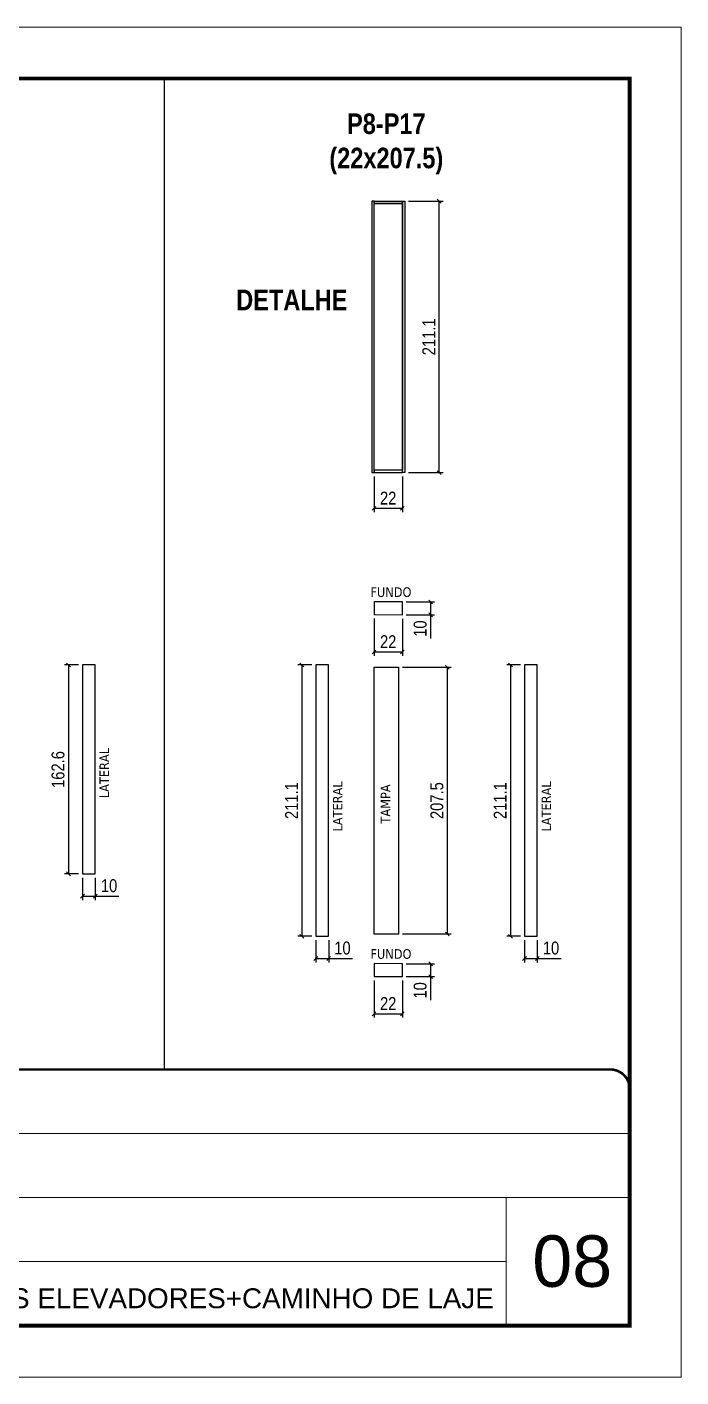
# Model space of a CAD drawing. Extents: x 2451 to 8691, y 515 to 3859.
# Drawn here: x 8183 to 8691, y 1663 to 2713 of the extents above; entities that cross this region are included whole.
import ezdxf

# ---------------------------------------------------------------- set-up
doc = ezdxf.new("R2010")
doc.units = 0
doc.linetypes.add('CONTINUO', pattern=[0])
doc.linetypes.add('DASHED', pattern=[0.75, 0.5, -0.25])
for name, color, linetype, lineweight in [('CARIMBO', 255, 'Continuous', 9), ('Folhas', 255, 'Continuous', 9), ('SARRAFO DE PRESSAO', 251, 'DASHED', 9)]:
    doc.layers.add(name, color=color, linetype=linetype, lineweight=lineweight)
for name, color, linetype in [('COTA', 241, 'Continuous'), ('NOMENCLATURA', 7, 'Continuous'), ('Painéis', 200, 'Continuous'), ('SCO-___-PIL', 5, 'Continuous'), ('texto', 7, 'Continuous')]:
    doc.layers.add(name, color=color, linetype=linetype)
doc.styles.add('ARIAL', font='arial.ttf')
doc.styles.add('COTA TECNICA', font='techl___.ttf', dxfattribs={"height": 10})
doc.styles.add('ROMANC', font='techb___.ttf', dxfattribs={"height": 2.5})
doc.styles.get("Standard").update_dxf_attribs({"font": 'arial.ttf'})
doc.dimstyles.new('PAINEL', dxfattribs={"dimtxt": 10, "dimasz": 3, "dimexe": 3, "dimexo": 3, "dimgap": 3, "dimtad": 1, "dimdec": 1, "dimzin": 12, "dimdsep": 46, "dimtxsty": 'COTA TECNICA', "dimblk1": 'OBLIQUE', "dimblk2": 'OBLIQUE', "dimsah": 1, "dimcen": 0.9, "dimclrd": 4, "dimclre": 4, "dimclrt": 240, "dimadec": 1, "dimazin": 3, "dimtfac": 1, "dimtdec": 1, "dimtmove": 0, "dimatfit": 3, "dimfxl": 1, "dimtolj": 1, "dimtzin": 12, "dimarcsym": 0})

# ---------------------------------------------------------------- blocks, each defined once
blk = doc.blocks.new('9999999999')
at = {"color": 30, "linetype": 'CONTINUO'}
for p, q in [((98564.6, 34379.6), (99584, 34379.6)), ((98564.6, 34329.8), (99488, 34329.8)), ((99584, 34329.8), (99488, 34329.8)), ((99488, 34329.8), (99488, 34230.2)), ((98564.6, 34280), (99488, 34280))]:
    blk.add_line(p, q, dxfattribs=at)
at = {"color": 30, "linetype": 'CONTINUO', "const_width": 2}
blk.add_lwpolyline([(99584, 34230.2), (99584, 34414.4, 0.414214), (99569, 34429.4), (98229, 34429.4, 0.414214), (98214, 34414.4), (98214, 34245.2, 0.414214), (98229, 34230.2), (99584, 34230.2)], format="xyb", dxfattribs=at)
at = {"layer": 'Folhas'}
blk.add_lwpolyline([(98139, 34190.2), (99624, 34190.2), (99624, 35240.2), (98139, 35240.2)], close=True, dxfattribs=at)
at = {"layer": 'Folhas', "color": 30, "const_width": 3}
blk.add_lwpolyline([(98214, 34230.2), (99584, 34230.2), (99584, 35200.2), (98214, 35200.2)], close=True, dxfattribs=at)
at = {"color": 7, "linetype": 'Continuous', "ltscale": 5, "style": 'ARIAL'}
blk.add_text('CAPACETES+PROTEÇÕES ELEVADORES+CAMINHO DE LAJE', height=15.483, dxfattribs=at).set_placement((98837.7, 34243.7))
blk = doc.blocks.new('_Oblique')
at = {"color": 0, "linetype": 'ByBlock', "lineweight": -2}
blk.add_line((-0.5, -0.5), (0.5, 0.5), dxfattribs=at)
blk = doc.blocks.new('*D510')
at = {"layer": 'Defpoints', "color": 4, "linetype": 'ByBlock', "lineweight": -2, "transparency": 16777216}
for p, q in [((8225.7, 2051.4), (8225.7, 2034.1)), ((8235.7, 2051.4), (8235.7, 2034.1)), ((8225.7, 2037.1), (8235.7, 2037.1)), ((8235.7, 2037.1), (8254.1, 2037.1))]:
    blk.add_line(p, q, dxfattribs=at)
at = {"layer": 'Defpoints', "color": 0, "linetype": 'ByBlock', "transparency": 16777216}
for p in [(8225.7, 2054.4), (8235.7, 2054.4), (8235.7, 2037.1)]:
    blk.add_point(p, dxfattribs=at)
at = {"layer": 'Defpoints', "color": 4, "linetype": 'ByBlock', "lineweight": -2, "transparency": 16777216, "xscale": 3, "yscale": 3, "zscale": 3, "rotation": 180}
blk.add_blockref('_Oblique', (8225.7, 2037.1), dxfattribs=at)
at = {"layer": 'Defpoints', "color": 4, "linetype": 'ByBlock', "lineweight": -2, "transparency": 16777216, "xscale": 3, "yscale": 3, "zscale": 3}
blk.add_blockref('_Oblique', (8235.7, 2037.1), dxfattribs=at)
at = {"layer": 'Defpoints', "color": 240, "linetype": 'ByBlock', "transparency": 16777216, "insert": (8246.4, 2045.2), "char_height": 10, "attachment_point": 5, "style": 'COTA TECNICA'}
blk.add_mtext('\\A1;10', dxfattribs=at)
blk = doc.blocks.new('*D511')
at = {"layer": 'Defpoints', "color": 4, "linetype": 'ByBlock', "lineweight": -2, "transparency": 16777216}
for p, q in [((8222.7, 2216.9), (8211.8, 2216.9)), ((8214.8, 2216.9), (8214.8, 2054.4)), ((8222.7, 2054.4), (8211.8, 2054.4))]:
    blk.add_line(p, q, dxfattribs=at)
at = {"layer": 'Defpoints', "color": 0, "linetype": 'ByBlock', "transparency": 16777216}
for p in [(8225.7, 2216.9), (8214.8, 2054.4), (8225.7, 2054.4)]:
    blk.add_point(p, dxfattribs=at)
at = {"layer": 'Defpoints', "color": 4, "linetype": 'ByBlock', "lineweight": -2, "transparency": 16777216, "xscale": 3, "yscale": 3, "zscale": 3}
for p, rotation in [((8214.8, 2216.9), 90), ((8214.8, 2054.4), 270)]:
    blk.add_blockref('_Oblique', p, dxfattribs=dict(at, rotation=rotation))
at = {"layer": 'Defpoints', "color": 240, "linetype": 'ByBlock', "transparency": 16777216, "insert": (8206.7, 2135.6), "char_height": 10, "attachment_point": 5, "rotation": 90, "style": 'COTA TECNICA'}
blk.add_mtext('\\A1;162.6', dxfattribs=at)
blk = doc.blocks.new('*D516')
at = {"layer": 'COTA', "color": 4, "linetype": 'ByBlock', "lineweight": -2, "transparency": 16777216}
for p, q in [((8479.4, 2577.6), (8506.3, 2577.6)), ((8503.3, 2366.5), (8503.3, 2577.6)), ((8479.4, 2366.5), (8506.3, 2366.5))]:
    blk.add_line(p, q, dxfattribs=at)
at = {"layer": 'Defpoints', "color": 0, "linetype": 'ByBlock', "transparency": 16777216}
for p in [(8476.4, 2577.6), (8503.3, 2577.6), (8476.4, 2366.5)]:
    blk.add_point(p, dxfattribs=at)
at = {"layer": 'COTA', "color": 4, "linetype": 'ByBlock', "lineweight": -2, "transparency": 16777216, "xscale": 3, "yscale": 3, "zscale": 3}
for p, rotation in [((8503.3, 2577.6), 90), ((8503.3, 2366.5), 270)]:
    blk.add_blockref('_Oblique', p, dxfattribs=dict(at, rotation=rotation))
at = {"layer": 'COTA', "color": 240, "linetype": 'ByBlock', "transparency": 16777216, "insert": (8495.2, 2472.1), "char_height": 10, "attachment_point": 5, "rotation": 90, "style": 'COTA TECNICA'}
blk.add_mtext('\\A1;211.1', dxfattribs=at)
blk = doc.blocks.new('*D517')
at = {"layer": 'COTA', "color": 4, "linetype": 'ByBlock', "lineweight": -2, "transparency": 16777216}
for p, q in [((8452.6, 2363.5), (8452.6, 2335.7)), ((8474.6, 2363.5), (8474.6, 2335.7)), ((8474.6, 2338.7), (8452.6, 2338.7))]:
    blk.add_line(p, q, dxfattribs=at)
at = {"layer": 'Defpoints', "color": 0, "linetype": 'ByBlock', "transparency": 16777216}
for p in [(8452.6, 2366.5), (8474.6, 2366.5), (8452.6, 2338.7)]:
    blk.add_point(p, dxfattribs=at)
at = {"layer": 'COTA', "color": 4, "linetype": 'ByBlock', "lineweight": -2, "transparency": 16777216, "xscale": 3, "yscale": 3, "zscale": 3, "rotation": 180}
blk.add_blockref('_Oblique', (8452.6, 2338.7), dxfattribs=at)
at = {"layer": 'COTA', "color": 4, "linetype": 'ByBlock', "lineweight": -2, "transparency": 16777216, "xscale": 3, "yscale": 3, "zscale": 3}
blk.add_blockref('_Oblique', (8474.6, 2338.7), dxfattribs=at)
at = {"layer": 'COTA', "color": 240, "linetype": 'ByBlock', "transparency": 16777216, "insert": (8463.6, 2346.7), "char_height": 10, "attachment_point": 5, "style": 'COTA TECNICA'}
blk.add_mtext('\\A1;22', dxfattribs=at)
blk = doc.blocks.new('*D518')
at = {"layer": 'COTA', "color": 4, "linetype": 'ByBlock', "lineweight": -2, "transparency": 16777216}
for p, q in [((8474.6, 2215.1), (8512.6, 2215.1)), ((8509.6, 2215.1), (8509.6, 2007.7)), ((8474.6, 2007.7), (8512.6, 2007.7))]:
    blk.add_line(p, q, dxfattribs=at)
at = {"layer": 'Defpoints', "color": 0, "linetype": 'ByBlock', "transparency": 16777216}
for p in [(8471.6, 2215.1), (8471.6, 2007.7), (8509.6, 2007.7)]:
    blk.add_point(p, dxfattribs=at)
at = {"layer": 'COTA', "color": 4, "linetype": 'ByBlock', "lineweight": -2, "transparency": 16777216, "xscale": 3, "yscale": 3, "zscale": 3}
for p, rotation in [((8509.6, 2215.1), 90), ((8509.6, 2007.7), 270)]:
    blk.add_blockref('_Oblique', p, dxfattribs=dict(at, rotation=rotation))
at = {"layer": 'COTA', "color": 240, "linetype": 'ByBlock', "transparency": 16777216, "insert": (8501.5, 2111.4), "char_height": 10, "attachment_point": 5, "rotation": 90, "style": 'COTA TECNICA'}
blk.add_mtext('\\A1;207.5', dxfattribs=at)
blk = doc.blocks.new('*D519')
at = {"layer": 'Defpoints', "color": 4, "linetype": 'ByBlock', "lineweight": -2, "transparency": 16777216}
for p, q in [((8407.3, 2002.9), (8407.3, 1985.6)), ((8417.3, 2002.9), (8417.3, 1985.6)), ((8407.3, 1988.6), (8417.3, 1988.6)), ((8417.3, 1988.6), (8435.7, 1988.6))]:
    blk.add_line(p, q, dxfattribs=at)
at = {"layer": 'Defpoints', "color": 0, "linetype": 'ByBlock', "transparency": 16777216}
for p in [(8407.3, 2005.9), (8417.3, 2005.9), (8417.3, 1988.6)]:
    blk.add_point(p, dxfattribs=at)
at = {"layer": 'Defpoints', "color": 4, "linetype": 'ByBlock', "lineweight": -2, "transparency": 16777216, "xscale": 3, "yscale": 3, "zscale": 3, "rotation": 180}
blk.add_blockref('_Oblique', (8407.3, 1988.6), dxfattribs=at)
at = {"layer": 'Defpoints', "color": 4, "linetype": 'ByBlock', "lineweight": -2, "transparency": 16777216, "xscale": 3, "yscale": 3, "zscale": 3}
blk.add_blockref('_Oblique', (8417.3, 1988.6), dxfattribs=at)
at = {"layer": 'Defpoints', "color": 240, "linetype": 'ByBlock', "transparency": 16777216, "insert": (8428, 1996.7), "char_height": 10, "attachment_point": 5, "style": 'COTA TECNICA'}
blk.add_mtext('\\A1;10', dxfattribs=at)
blk = doc.blocks.new('*D520')
at = {"layer": 'Defpoints', "color": 4, "linetype": 'ByBlock', "lineweight": -2, "transparency": 16777216}
for p, q in [((8404.3, 2216.9), (8393.4, 2216.9)), ((8396.4, 2216.9), (8396.4, 2005.9)), ((8404.3, 2005.9), (8393.4, 2005.9))]:
    blk.add_line(p, q, dxfattribs=at)
at = {"layer": 'Defpoints', "color": 0, "linetype": 'ByBlock', "transparency": 16777216}
for p in [(8407.3, 2216.9), (8396.4, 2005.9), (8407.3, 2005.9)]:
    blk.add_point(p, dxfattribs=at)
at = {"layer": 'Defpoints', "color": 4, "linetype": 'ByBlock', "lineweight": -2, "transparency": 16777216, "xscale": 3, "yscale": 3, "zscale": 3}
for p, rotation in [((8396.4, 2216.9), 90), ((8396.4, 2005.9), 270)]:
    blk.add_blockref('_Oblique', p, dxfattribs=dict(at, rotation=rotation))
at = {"layer": 'Defpoints', "color": 240, "linetype": 'ByBlock', "transparency": 16777216, "insert": (8388.4, 2111.4), "char_height": 10, "attachment_point": 5, "rotation": 90, "style": 'COTA TECNICA'}
blk.add_mtext('\\A1;211.1', dxfattribs=at)
blk = doc.blocks.new('*D521')
at = {"layer": 'Defpoints', "color": 4, "linetype": 'ByBlock', "lineweight": -2, "transparency": 16777216}
for p, q in [((8569.6, 2002.9), (8569.6, 1985.6)), ((8579.6, 2002.9), (8579.6, 1985.6)), ((8569.6, 1988.6), (8579.6, 1988.6)), ((8579.6, 1988.6), (8598.1, 1988.6))]:
    blk.add_line(p, q, dxfattribs=at)
at = {"layer": 'Defpoints', "color": 0, "linetype": 'ByBlock', "transparency": 16777216}
for p in [(8569.6, 2005.9), (8579.6, 2005.9), (8579.6, 1988.6)]:
    blk.add_point(p, dxfattribs=at)
at = {"layer": 'Defpoints', "color": 4, "linetype": 'ByBlock', "lineweight": -2, "transparency": 16777216, "xscale": 3, "yscale": 3, "zscale": 3, "rotation": 180}
blk.add_blockref('_Oblique', (8569.6, 1988.6), dxfattribs=at)
at = {"layer": 'Defpoints', "color": 4, "linetype": 'ByBlock', "lineweight": -2, "transparency": 16777216, "xscale": 3, "yscale": 3, "zscale": 3}
blk.add_blockref('_Oblique', (8579.6, 1988.6), dxfattribs=at)
at = {"layer": 'Defpoints', "color": 240, "linetype": 'ByBlock', "transparency": 16777216, "insert": (8590.3, 1996.7), "char_height": 10, "attachment_point": 5, "style": 'COTA TECNICA'}
blk.add_mtext('\\A1;10', dxfattribs=at)
blk = doc.blocks.new('*D522')
at = {"layer": 'Defpoints', "color": 4, "linetype": 'ByBlock', "lineweight": -2, "transparency": 16777216}
for p, q in [((8566.6, 2216.9), (8555.8, 2216.9)), ((8558.8, 2216.9), (8558.8, 2005.9)), ((8566.6, 2005.9), (8555.8, 2005.9))]:
    blk.add_line(p, q, dxfattribs=at)
at = {"layer": 'Defpoints', "color": 0, "linetype": 'ByBlock', "transparency": 16777216}
for p in [(8569.6, 2216.9), (8558.8, 2005.9), (8569.6, 2005.9)]:
    blk.add_point(p, dxfattribs=at)
at = {"layer": 'Defpoints', "color": 4, "linetype": 'ByBlock', "lineweight": -2, "transparency": 16777216, "xscale": 3, "yscale": 3, "zscale": 3}
for p, rotation in [((8558.8, 2216.9), 90), ((8558.8, 2005.9), 270)]:
    blk.add_blockref('_Oblique', p, dxfattribs=dict(at, rotation=rotation))
at = {"layer": 'Defpoints', "color": 240, "linetype": 'ByBlock', "transparency": 16777216, "insert": (8550.7, 2111.4), "char_height": 10, "attachment_point": 5, "rotation": 90, "style": 'COTA TECNICA'}
blk.add_mtext('\\A1;211.1', dxfattribs=at)
blk = doc.blocks.new('*D523')
at = {"layer": 'Defpoints', "color": 4, "linetype": 'ByBlock', "lineweight": -2, "transparency": 16777216}
for p, q in [((8477.6, 2265.9), (8499.6, 2265.9)), ((8496.6, 2265.9), (8496.6, 2255.9)), ((8477.6, 2255.9), (8499.6, 2255.9)), ((8496.6, 2255.9), (8496.6, 2237.5))]:
    blk.add_line(p, q, dxfattribs=at)
at = {"layer": 'Defpoints', "color": 0, "linetype": 'ByBlock', "transparency": 16777216}
for p in [(8474.6, 2265.9), (8474.6, 2255.9), (8496.6, 2255.9)]:
    blk.add_point(p, dxfattribs=at)
at = {"layer": 'Defpoints', "color": 4, "linetype": 'ByBlock', "lineweight": -2, "transparency": 16777216, "xscale": 3, "yscale": 3, "zscale": 3}
for p, rotation in [((8496.6, 2265.9), 90), ((8496.6, 2255.9), 270)]:
    blk.add_blockref('_Oblique', p, dxfattribs=dict(at, rotation=rotation))
at = {"layer": 'Defpoints', "color": 240, "linetype": 'ByBlock', "transparency": 16777216, "insert": (8488.5, 2245.2), "char_height": 10, "attachment_point": 5, "rotation": 90, "style": 'COTA TECNICA'}
blk.add_mtext('\\A1;10', dxfattribs=at)
blk = doc.blocks.new('*D524')
at = {"layer": 'Defpoints', "color": 4, "linetype": 'ByBlock', "lineweight": -2, "transparency": 16777216}
for p, q in [((8452.6, 2253.1), (8452.6, 2224)), ((8474.6, 2252.9), (8474.6, 2224)), ((8452.6, 2227), (8474.6, 2227))]:
    blk.add_line(p, q, dxfattribs=at)
at = {"layer": 'Defpoints', "color": 0, "linetype": 'ByBlock', "transparency": 16777216}
for p in [(8452.6, 2256.1), (8474.6, 2255.9), (8474.6, 2227)]:
    blk.add_point(p, dxfattribs=at)
at = {"layer": 'Defpoints', "color": 4, "linetype": 'ByBlock', "lineweight": -2, "transparency": 16777216, "xscale": 3, "yscale": 3, "zscale": 3, "rotation": 180}
blk.add_blockref('_Oblique', (8452.6, 2227), dxfattribs=at)
at = {"layer": 'Defpoints', "color": 4, "linetype": 'ByBlock', "lineweight": -2, "transparency": 16777216, "xscale": 3, "yscale": 3, "zscale": 3}
blk.add_blockref('_Oblique', (8474.6, 2227), dxfattribs=at)
at = {"layer": 'Defpoints', "color": 240, "linetype": 'ByBlock', "transparency": 16777216, "insert": (8463.6, 2235), "char_height": 10, "attachment_point": 5, "style": 'COTA TECNICA'}
blk.add_mtext('\\A1;22', dxfattribs=at)
blk = doc.blocks.new('*D525')
at = {"layer": 'Defpoints', "color": 4, "linetype": 'ByBlock', "lineweight": -2, "transparency": 16777216}
for p, q in [((8477.6, 1984.5), (8499.6, 1984.5)), ((8477.6, 1974.5), (8499.6, 1974.5)), ((8496.6, 1984.5), (8496.6, 1974.5)), ((8496.6, 1974.5), (8496.6, 1956.1))]:
    blk.add_line(p, q, dxfattribs=at)
at = {"layer": 'Defpoints', "color": 0, "linetype": 'ByBlock', "transparency": 16777216}
for p in [(8474.6, 1984.5), (8474.6, 1974.5), (8496.6, 1974.5)]:
    blk.add_point(p, dxfattribs=at)
at = {"layer": 'Defpoints', "color": 4, "linetype": 'ByBlock', "lineweight": -2, "transparency": 16777216, "xscale": 3, "yscale": 3, "zscale": 3}
for p, rotation in [((8496.6, 1984.5), 90), ((8496.6, 1974.5), 270)]:
    blk.add_blockref('_Oblique', p, dxfattribs=dict(at, rotation=rotation))
at = {"layer": 'Defpoints', "color": 240, "linetype": 'ByBlock', "transparency": 16777216, "insert": (8488.5, 1963.8), "char_height": 10, "attachment_point": 5, "rotation": 90, "style": 'COTA TECNICA'}
blk.add_mtext('\\A1;10', dxfattribs=at)
blk = doc.blocks.new('*D526')
at = {"layer": 'Defpoints', "color": 4, "linetype": 'ByBlock', "lineweight": -2, "transparency": 16777216}
for p, q in [((8452.6, 1971.6), (8452.6, 1942.6)), ((8474.6, 1971.5), (8474.6, 1942.6)), ((8452.6, 1945.6), (8474.6, 1945.6))]:
    blk.add_line(p, q, dxfattribs=at)
at = {"layer": 'Defpoints', "color": 0, "linetype": 'ByBlock', "transparency": 16777216}
for p in [(8452.6, 1974.6), (8474.6, 1974.5), (8474.6, 1945.6)]:
    blk.add_point(p, dxfattribs=at)
at = {"layer": 'Defpoints', "color": 4, "linetype": 'ByBlock', "lineweight": -2, "transparency": 16777216, "xscale": 3, "yscale": 3, "zscale": 3, "rotation": 180}
blk.add_blockref('_Oblique', (8452.6, 1945.6), dxfattribs=at)
at = {"layer": 'Defpoints', "color": 4, "linetype": 'ByBlock', "lineweight": -2, "transparency": 16777216, "xscale": 3, "yscale": 3, "zscale": 3}
blk.add_blockref('_Oblique', (8474.6, 1945.6), dxfattribs=at)
at = {"layer": 'Defpoints', "color": 240, "linetype": 'ByBlock', "transparency": 16777216, "insert": (8463.6, 1953.6), "char_height": 10, "attachment_point": 5, "style": 'COTA TECNICA'}
blk.add_mtext('\\A1;22', dxfattribs=at)

msp = doc.modelspace()

# ---------------------------------------------------------------- linework, layer by layer
at = {"layer": 'COTA', "linetype": 'ByBlock'}
msp.add_line((8289.23, 2673.11), (8289.23, 1902.35), dxfattribs=at)
at = {"layer": 'Painéis'}
for points in [[(8474.63, 2265.92), (8452.63, 2266.06), (8452.63, 2256.06), (8474.63, 2255.92)], [(8235.66, 2216.93), (8225.66, 2216.93), (8225.66, 2054.36), (8235.66, 2054.36)], [(8417.27, 2216.93), (8407.27, 2216.93), (8407.27, 2005.86), (8417.27, 2005.86)], [(8579.63, 2216.93), (8569.63, 2216.93), (8569.63, 2005.86), (8579.63, 2005.86)], [(8471.63, 2007.66), (8452.63, 2007.66), (8452.63, 2215.13), (8471.63, 2215.13)], [(8474.63, 1984.49), (8452.63, 1984.63), (8452.63, 1974.63), (8474.63, 1974.49)]]:
    msp.add_lwpolyline(points, close=True, dxfattribs=at)
at = {"layer": 'SCO-___-PIL'}
for points in [[(8452.63, 2577.61), (8450.83, 2577.61), (8450.83, 2366.54), (8452.63, 2366.54)], [(8452.63, 2577.61), (8474.63, 2577.61), (8474.63, 2575.81), (8452.63, 2575.81)], [(8474.63, 2368.34), (8452.63, 2368.34), (8452.63, 2575.81), (8474.63, 2575.81)], [(8474.63, 2577.61), (8476.43, 2577.61), (8476.43, 2366.54), (8474.63, 2366.54)], [(8452.63, 2366.54), (8474.63, 2366.54), (8474.63, 2368.34), (8452.63, 2368.34)]]:
    msp.add_lwpolyline(points, close=True, dxfattribs=at)

# ---------------------------------------------------------------- block references
at = {"layer": 'SARRAFO DE PRESSAO', "color": 6, "linetype": 'ByBlock'}
msp.add_blockref('9999999999', (-90932.53, -32527.1), dxfattribs=at)

# ---------------------------------------------------------------- texts
at = {"layer": 'CARIMBO', "style": 'ARIAL'}
msp.add_text('08', height=40, dxfattribs=at).set_placement((8575.73, 1733.25))
at = {"layer": 'NOMENCLATURA', "char_height": 16, "attachment_point": 2, "style": 'ROMANC'}
for s, width, insert in [('P8-P17\\P(22x207.5)', 455.2937, (8462.13, 2645.9)), ('DETALHE', 300.2766, (8388.59, 2508.81))]:
    msp.add_mtext_dynamic_manual_height_columns(s, width=width, gutter_width=1, heights=[0], dxfattribs=dict(at, insert=insert))
at = {"layer": 'texto', "color": 0, "char_height": 7.5, "attachment_point": 5}
for insert in [(8465.73, 2273.48), (8465.73, 1992.05)]:
    msp.add_mtext('{\\fTahoma|b0|i0|c0|p34;\\C4;FUNDO}', dxfattribs=dict(at, insert=insert))
at = {"layer": 'texto', "color": 0, "char_height": 7.5, "attachment_point": 5, "rotation": 90}
for s, insert in [('{\\fTahoma|b0|i0|c0|p34;\\C4;LATERAL}', (8242.68, 2132.83)), ('{\\fTahoma|b0|i0|c0|p34;\\C4;LATERAL}', (8424.29, 2106.88)), ('{\\fTahoma|b0|i0|c0|p34;\\C4;TAMPA}', (8461.51, 2108.78)), ('{\\fTahoma|b0|i0|c0|p34;\\C4;LATERAL}', (8586.65, 2106.88))]:
    msp.add_mtext(s, dxfattribs=dict(at, insert=insert))

# ---------------------------------------------------------------- dimensions: what is measured, and where the dimension line sits
at = {"layer": 'COTA', "linetype": 'ByBlock'}
for base, p1, p2, picture, middle in [((8503.29, 2577.61), (8476.43, 2366.54), (8476.43, 2577.61), '*D516', (8495.24, 2472.07)), ((8509.6, 2007.66), (8471.63, 2215.13), (8471.63, 2007.66), '*D518', (8501.49, 2111.39))]:
    dim = msp.add_linear_dim(base=base, p1=p1, p2=p2, angle=90, dimstyle='PAINEL', override={"dimarcsym": 2}, dxfattribs=at)
    dim.commit()
    dim.dimension.update_dxf_attribs({"geometry": picture, "text_midpoint": middle})
dim = msp.add_linear_dim(base=(8452.63, 2338.74), p1=(8474.63, 2366.54), p2=(8452.63, 2366.54), dimstyle='PAINEL', override={"dimarcsym": 2}, dxfattribs=at)
dim.commit()
dim.dimension.update_dxf_attribs({"geometry": '*D517', "text_midpoint": (8463.63, 2346.74)})
at = {"layer": 'Defpoints', "linetype": 'ByBlock'}
for base, p1, p2, picture, middle in [((8496.56, 2255.92), (8474.63, 2265.92), (8474.63, 2255.92), '*D523', (8488.45, 2245.21)), ((8214.82, 2054.36), (8225.66, 2216.93), (8225.66, 2054.36), '*D511', (8206.72, 2135.64)), ((8396.44, 2005.86), (8407.27, 2216.93), (8407.27, 2005.86), '*D520', (8388.38, 2111.39)), ((8558.8, 2005.86), (8569.63, 2216.93), (8569.63, 2005.86), '*D522', (8550.74, 2111.39)), ((8496.56, 1974.49), (8474.63, 1984.49), (8474.63, 1974.49), '*D525', (8488.45, 1963.78))]:
    dim = msp.add_linear_dim(base=base, p1=p1, p2=p2, angle=90, dimstyle='PAINEL', override={"dimarcsym": 2}, dxfattribs=at)
    dim.commit()
    dim.dimension.update_dxf_attribs({"geometry": picture, "text_midpoint": middle})
for base, p1, p2, picture, middle in [((8474.63, 2227.05), (8452.63, 2256.06), (8474.63, 2255.92), '*D524', (8463.63, 2235.05)), ((8235.66, 2037.07), (8225.66, 2054.36), (8235.66, 2054.36), '*D510', (8246.37, 2045.17)), ((8417.27, 1988.57), (8407.27, 2005.86), (8417.27, 2005.86), '*D519', (8427.98, 1996.67)), ((8579.63, 1988.57), (8569.63, 2005.86), (8579.63, 2005.86), '*D521', (8590.35, 1996.67)), ((8474.63, 1945.61), (8452.63, 1974.63), (8474.63, 1974.49), '*D526', (8463.63, 1953.61))]:
    dim = msp.add_linear_dim(base=base, p1=p1, p2=p2, dimstyle='PAINEL', override={"dimarcsym": 2}, dxfattribs=at)
    dim.commit()
    dim.dimension.update_dxf_attribs({"geometry": picture, "text_midpoint": middle})

doc.saveas('drawing.dxf')
